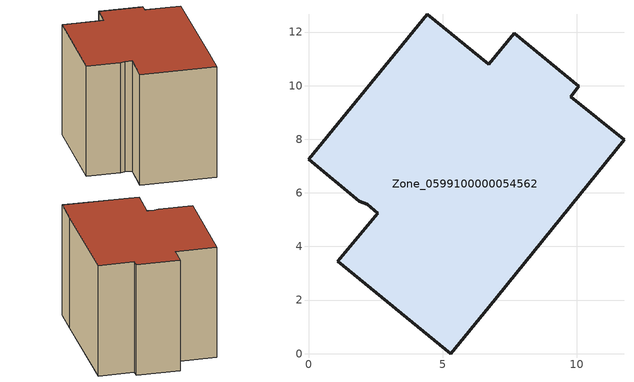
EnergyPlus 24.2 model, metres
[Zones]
Zone_0599100000054562
 floor ground (C_G): 1.1,3.45 2.58,5.24 2.18,5.57 1.9,5.69 0,7.25 4.43,12.66 6.73,10.8 7.67,11.95 10.09,9.97 9.78,9.59 11.77,7.98 6.73,1.73 5.31,0 z0
 wall outside (C_F): 5.31,0 6.73,1.73 11.77,7.98 9.78,9.59 10.09,9.97 7.67,11.95 6.73,10.8 4.43,12.66 0,7.25 1.9,5.69 2.18,5.57 2.58,5.24 1.1,3.45 5.31,0 z0:8.35
 roof outside (C_R): 1.9,5.69 2.18,5.57 2.58,5.24 1.1,3.45 5.31,0 6.73,1.73 11.77,7.98 9.78,9.59 10.09,9.97 7.67,11.95 6.73,10.8 4.43,12.66 0,7.25 z8.35
[BUILDING]
Pand.0599100000054562: North Axis=0; Terrain=City; Loads Convergence Tolerance Value=0.04; Temperature Convergence Tolerance Value=0.4; Solar Distribution=FullExterior; Maximum Number of Warmup Days=25; Minimum Number of Warmup Days=1
[Site:Location]
Rotterdam.The.Hague.AP_ZH_NLD Design_Conditions: Latitude=51.96; Longitude=4.45; Time Zone=1; Elevation=-4.5
[SITE:GROUNDTEMPERATURE:BUILDINGSURFACE]
18, 18, 18, 18, 18, 18, 18, 18, 18, 18, 18, 18
[MATERIAL] Thermal Absorptance=0.9; Solar Absorptance=0.7; Visible Absorptance=0.7
Name | Roughness | Thickness | Conductivity | Density | Specific Heat
G.TC.1946-1964 | MediumSmooth | 0.15 | 1 | 540 | 1210
F.TC.1946-1964 | Rough | 0.3 | 0.857143 | 1920 | 840
R.TC.1946-1964 | MediumRough | 0.2 | 0.235294 | 1500 | 1000
[CONSTRUCTION]
C_G: G.TC.1946-1964
C_F: F.TC.1946-1964
C_R: R.TC.1946-1964
[ZONE]
Zone_0599100000054562: Type=1; Multiplier=1; Ceiling Height=Autocalculate; Volume=Autocalculate; Floor Area=autocalculate; Part of Total Floor Area=Yes
[ZONEINFILTRATION:DESIGNFLOWRATE]
Infil_Zone_0599100000054562: Zone or ZoneList or Space or SpaceList=Zone_0599100000054562; Schedule=AlwaysOn; Design Flow Rate Calculation Method=Flow/Area; Flow Rate per Floor Area=0.003; Constant Term Coefficient=1; Temperature Term Coefficient=0; Velocity Term Coefficient=0; Velocity Squared Term Coefficient=0
[HVACTEMPLATE:ZONE:IDEALLOADSAIRSYSTEM]
Zone_0599100000054562: Maximum Heating Supply Air Temperature=50; Minimum Cooling Supply Air Temperature=13; Maximum Heating Supply Air Humidity Ratio=0.0156; Minimum Cooling Supply Air Humidity Ratio=0.0077; Heating Limit=NoLimit; Cooling Limit=NoLimit; Dehumidification Control Type=ConstantSensibleHeatRatio; Cooling Sensible Heat Ratio=0.7; Dehumidification Setpoint=60; Humidification Control Type=None; Humidification Setpoint=30; Outdoor Air Method=None; Outdoor Air Flow Rate per Person=0.00944; Outdoor Air Flow Rate per Zone Floor Area=0; Outdoor Air Flow Rate per Zone=0; Demand Controlled Ventilation Type=None; Outdoor Air Economizer Type=NoEconomizer; Heat Recovery Type=None; Sensible Heat Recovery Effectiveness=0.7; Latent Heat Recovery Effectiveness=0.65
[ZONECONTROL:THERMOSTAT]
ThermostatControl_Zone_0599100000054562: Zone or ZoneList=Zone_0599100000054562; Control Type Schedule=DualSetpointControlType; Control 1=Thermostat_Zone_0599100000054562; Temperature Difference Between Cutout And Setpoint=0
[THERMOSTATSETPOINT:DUALSETPOINT]
Thermostat_Zone_0599100000054562: Heating Setpoint Temperature Schedule=HeatingSetpoint_Zone_0599100000054562; Cooling Setpoint Temperature Schedule=CoolingSetpoint_Zone_0599100000054562
[SCHEDULE:COMPACT]
HeatingSetpoint_Zone_0599100000054562: Through: 12/31, For: AllDays, Until: 24:00, 21
CoolingSetpoint_Zone_0599100000054562: Through: 12/31, For: AllDays, Until: 24:00, 24
DualSetpointControlType: Through: 12/31, For: AllDays, Until: 24:00, 4
AlwaysOn: Through: 12/31, For: AllDays, Until: 24:00, 1
